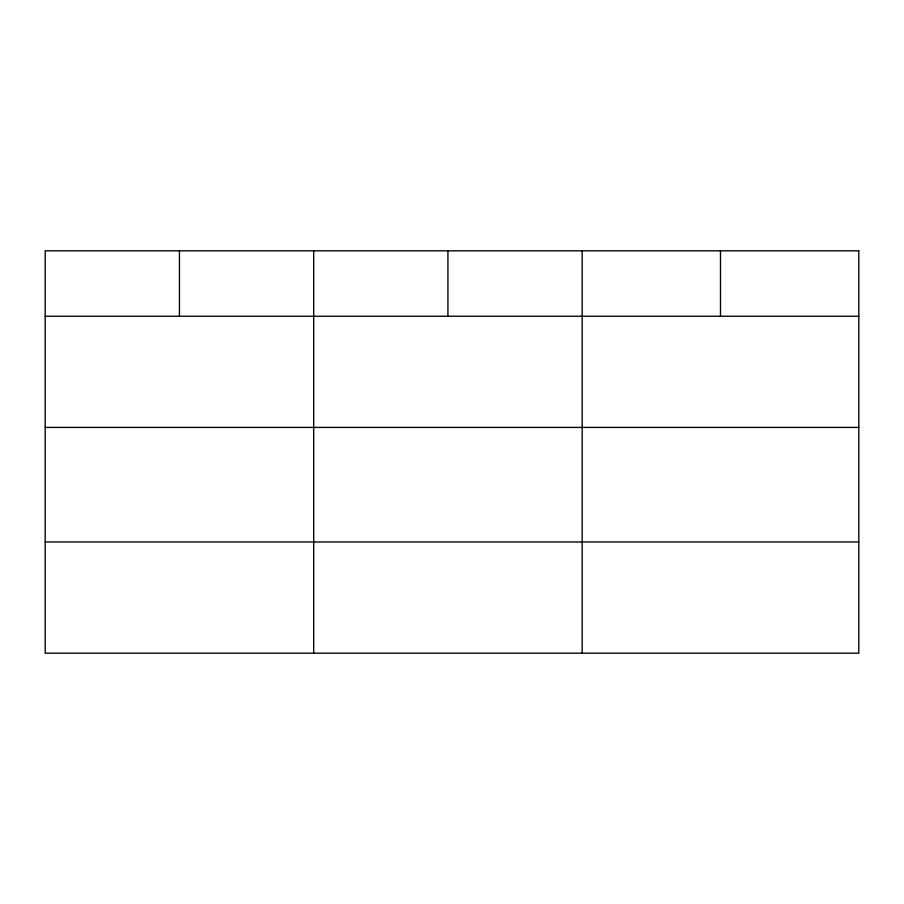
<?xml version="1.0" encoding="UTF-8"?>
<svg xmlns="http://www.w3.org/2000/svg" width="904" height="904" viewBox="0 0 904 904"><rect width="100%" height="100%" fill="white"/><g stroke="black" fill="none" stroke-linecap="round" stroke-linejoin="round"><path stroke-width="1.36" d="M45.2 316.242L858.8 316.242M45.2 427.422L858.8 427.422M45.2 541.982L858.8 541.982M720.488 250.826L720.488 316.242M582.176 250.826L582.176 653.174M447.932 250.826L447.932 316.242M313.688 250.826L313.688 653.174M179.444 250.826L179.444 316.242M858.8 250.826L45.2 250.826L45.2 653.174L858.8 653.174L858.8 250.826"/></g></svg>
